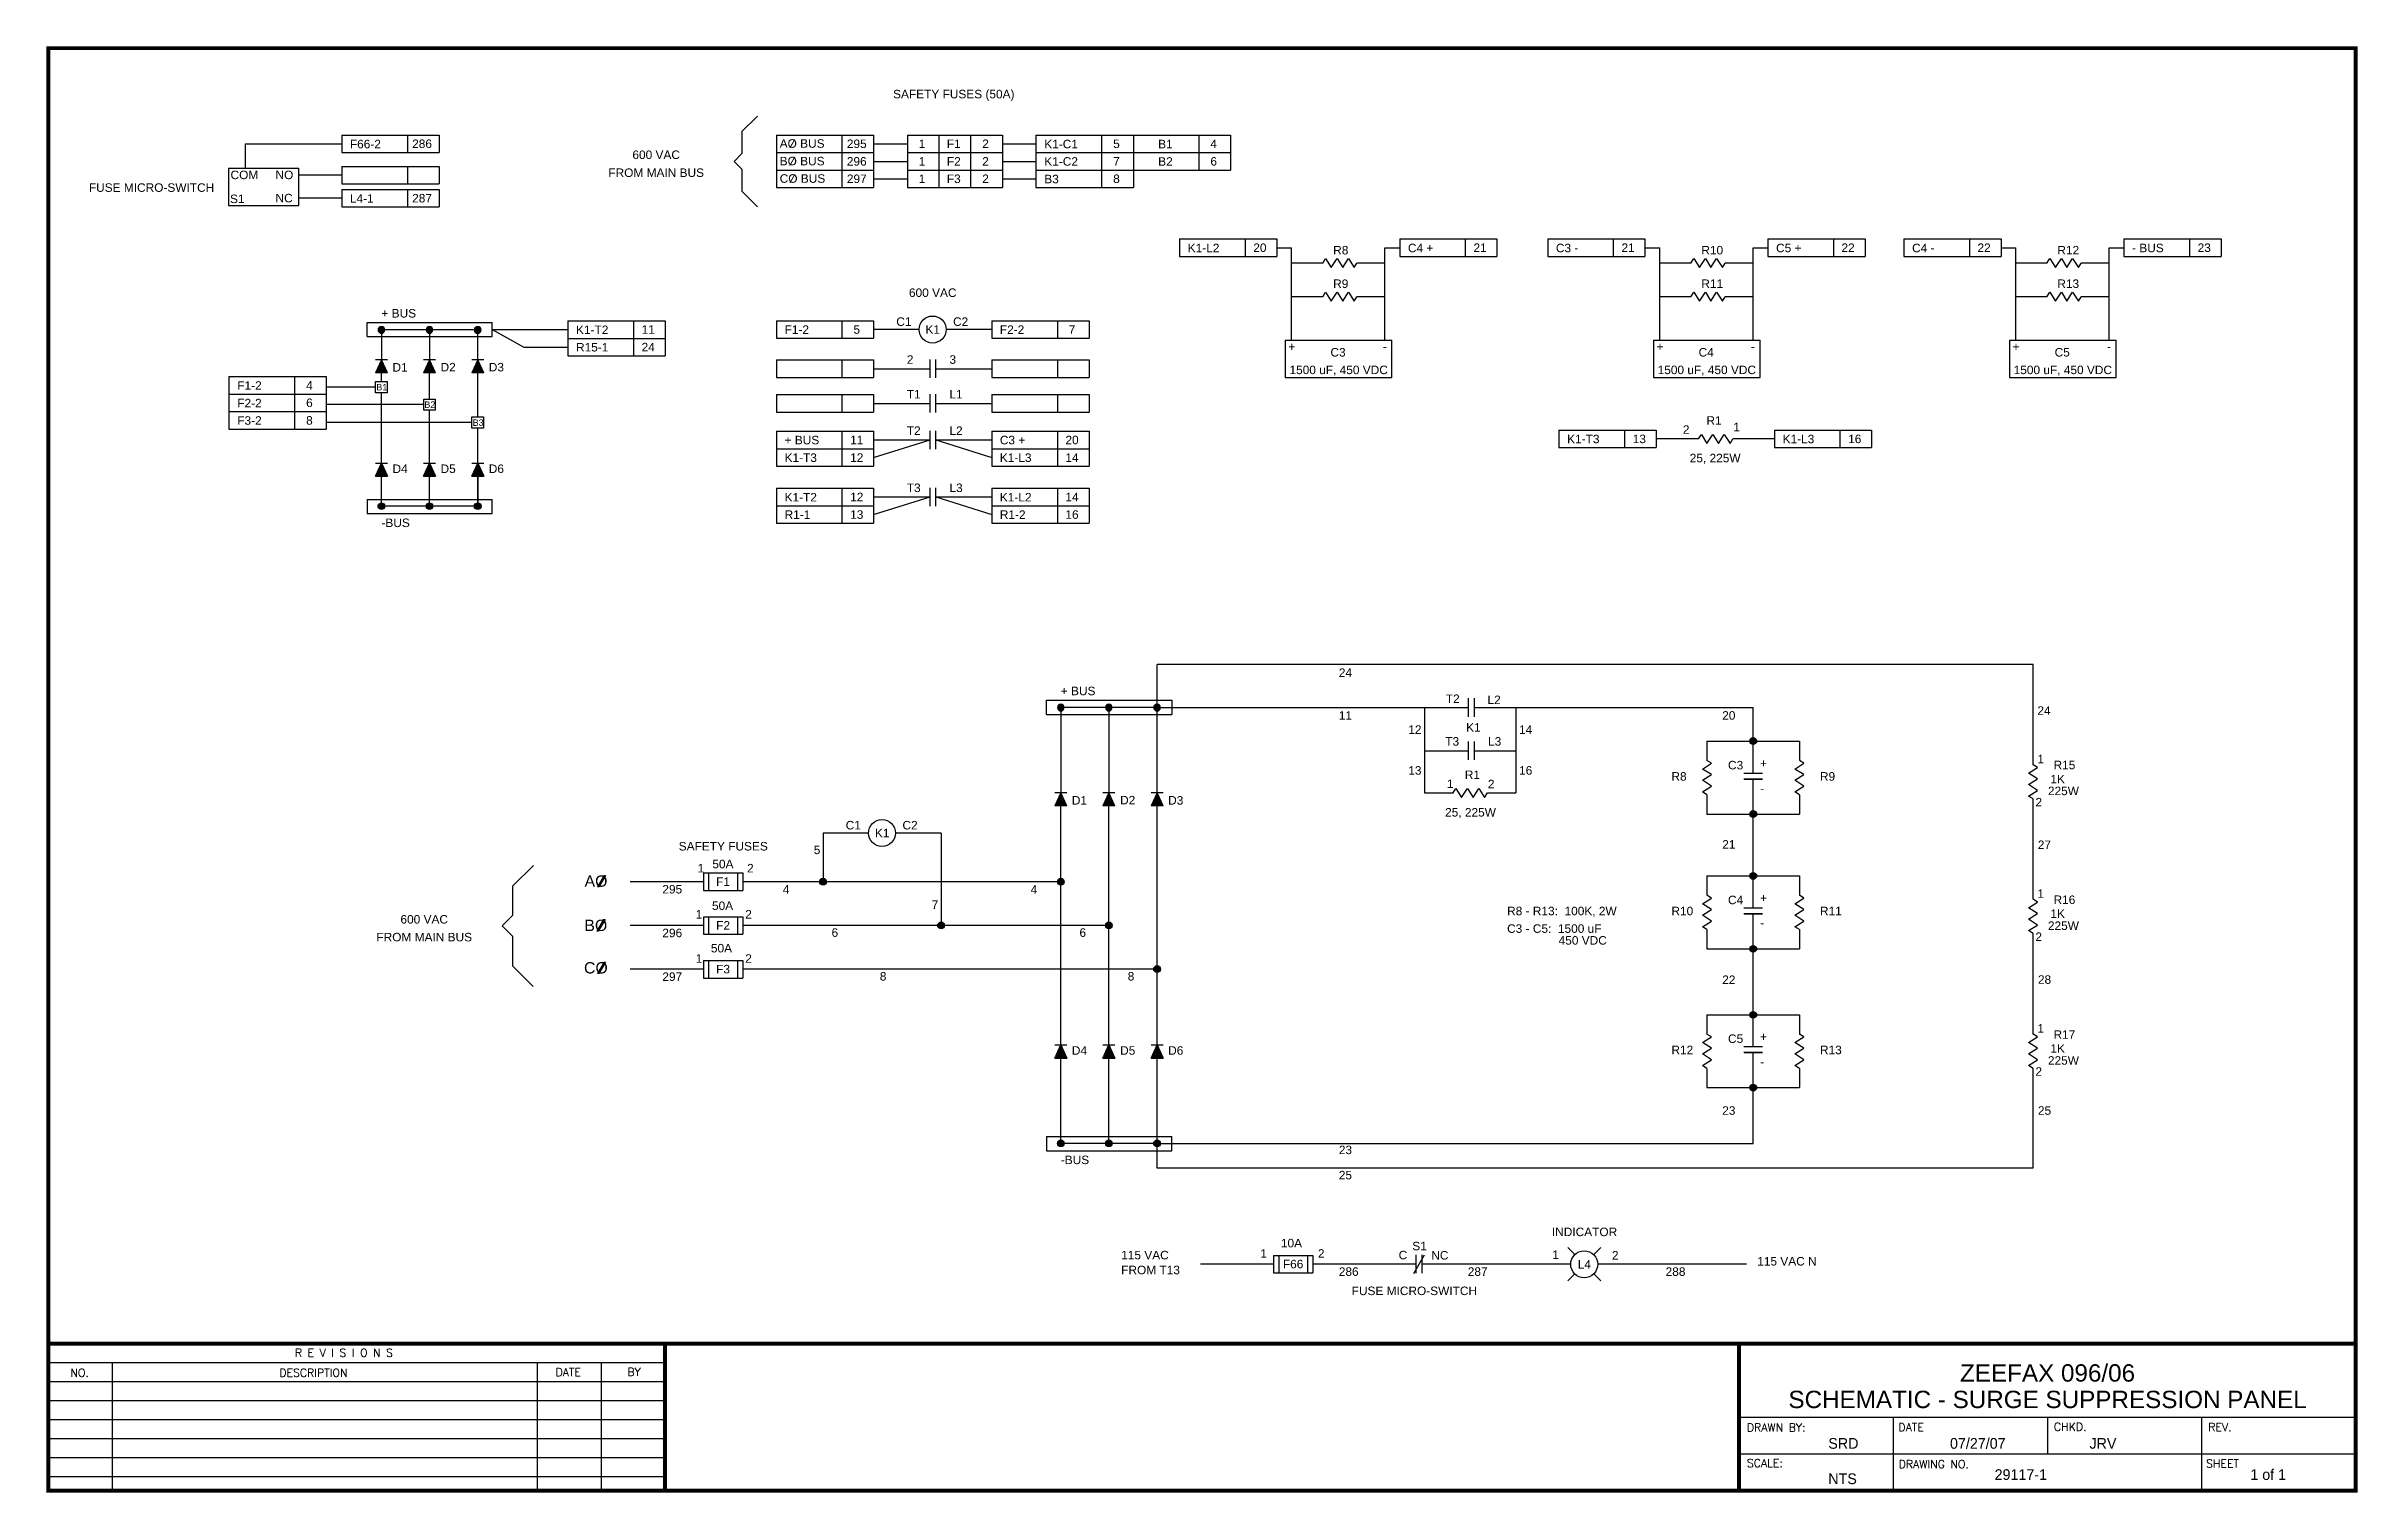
# Model space of a CAD drawing. Extents: x 1.1 to 13.8, y -1.3 to 6.7.
import ezdxf
from ezdxf.enums import TextEntityAlignment as Align

# ---------------------------------------------------------------- set-up
doc = ezdxf.new("R2010")
doc.units = 0
doc.header["$MEASUREMENT"] = 0
doc.linetypes.add('DASHED2', pattern=[0.375, 0.25, -0.125])
doc.layers.get('0').update_dxf_attribs({"linetype": 'CONTINUOUS'})
doc.layers.add('DRAWING', color=7, linetype='CONTINUOUS')
doc.styles.add('A1', font='A1.shx')
doc.styles.add('ROMAND', font='ROMAND.shx')
doc.styles.get("Standard").update_dxf_attribs({"font": 'ARIAL.TTF'})

# ---------------------------------------------------------------- blocks, each defined once
blk = doc.blocks.new('resistor')
for p, q in [((0, 0), (0.016, 0.025)), ((0.016, 0.025), (0.047, -0.025)), ((0.047, -0.025), (0.08, 0.025)), ((0.08, 0.025), (0.111, -0.025)), ((0.111, -0.025), (0.142, 0.025)), ((0.142, 0.025), (0.174, -0.025)), ((0.174, -0.025), (0.189, 0))]:
    blk.add_line(p, q)
blk = doc.blocks.new('dot')
h = blk.add_hatch(color=256)
edge = h.paths.add_edge_path()
edge.add_arc((0, 0), 0.0249, 0, 360)
blk.add_circle((0, 0), 0.0249)
blk = doc.blocks.new('diode')
blk.add_hatch(color=256).paths.add_polyline_path([(0.072, 0), (0, 0.033), (0, -0.033)])
for p, q in [((0, 0.033), (0.072, 0)), ((0, 0.033), (0, -0.033)), ((0.072, 0), (0, -0.033)), ((0.072, 0.033), (0.072, -0.033))]:
    blk.add_line(p, q)
blk = doc.blocks.new('npcap')
for p, q in [((0, 0.051), (0, -0.051)), ((0.031, 0.051), (0.031, -0.051))]:
    blk.add_line(p, q)
blk = doc.blocks.new('connection')
blk.add_circle((0.074, 0), 0.0744)
blk = doc.blocks.new('B_phase')
h = blk.add_hatch(color=256)
h.paths.add_polyline_path([(0.094, -0.031), (0.101, -0.031), (0.139, 0.033), (0.131, 0.033)], flags=16)
h.paths.add_polyline_path([(0.01, -0.048), (0.158, -0.048), (0.158, 0.049), (0.01, 0.049)], flags=9)
for p, q in [((0.131, 0.033), (0.094, -0.031)), ((0.139, 0.033), (0.101, -0.031)), ((0.131, 0.033), (0.139, 0.033)), ((0.101, -0.031), (0.094, -0.031))]:
    blk.add_line(p, q)
blk.add_text('BO', height=0.0625).set_placement((0.025, -0.03))
blk = doc.blocks.new('A_phase')
h = blk.add_hatch(color=256)
h.paths.add_polyline_path([(0.1, -0.033), (0.108, -0.033), (0.145, 0.031), (0.137, 0.031)], flags=16)
h.paths.add_polyline_path([(0.01, -0.05), (0.165, -0.05), (0.165, 0.047), (0.01, 0.047)], flags=9)
for p, q in [((0.137, 0.031), (0.1, -0.033)), ((0.145, 0.031), (0.108, -0.033)), ((0.137, 0.031), (0.145, 0.031)), ((0.108, -0.033), (0.1, -0.033))]:
    blk.add_line(p, q)
blk.add_text('AO', height=0.0625).set_placement((0.029, -0.032))
blk = doc.blocks.new('C_phase')
h = blk.add_hatch(color=256)
h.paths.add_polyline_path([(0.099, -0.026), (0.107, -0.026), (0.144, 0.038), (0.136, 0.038)], flags=16)
h.paths.add_polyline_path([(0.013, -0.043), (0.168, -0.043), (0.168, 0.054), (0.013, 0.054)], flags=9)
for p, q in [((0.136, 0.038), (0.099, -0.026)), ((0.144, 0.038), (0.107, -0.026)), ((0.136, 0.038), (0.144, 0.038)), ((0.107, -0.026), (0.099, -0.026))]:
    blk.add_line(p, q)
blk.add_text('CO', height=0.0625).set_placement((0.025, -0.025))

msp = doc.modelspace()

# ---------------------------------------------------------------- hatches: boundary and pattern name
at = {"layer": 'DRAWING'}
h = msp.add_hatch(color=7, dxfattribs=at)
h.paths.add_polyline_path([(5.185, 6.09), (5.191, 6.09), (5.219, 6.138), (5.213, 6.138)], flags=16)
h.paths.add_polyline_path([(5.118, 6.078), (5.234, 6.078), (5.234, 6.151), (5.118, 6.151)], flags=9)
h = msp.add_hatch(color=7, dxfattribs=at)
h.paths.add_polyline_path([(5.185, 5.993), (5.191, 5.993), (5.219, 6.042), (5.213, 6.042)], flags=16)
h.paths.add_polyline_path([(5.118, 5.981), (5.234, 5.981), (5.234, 6.054), (5.118, 6.054)], flags=9)
h = msp.add_hatch(color=7, dxfattribs=at)
h.paths.add_polyline_path([(5.185, 5.897), (5.191, 5.897), (5.219, 5.945), (5.213, 5.945)], flags=16)
h.paths.add_polyline_path([(5.118, 5.885), (5.234, 5.885), (5.234, 5.957), (5.118, 5.957)], flags=9)

# ---------------------------------------------------------------- linework, layer by layer
for p, q in [((4.924, 6.18), (5.01, 6.266)), ((4.924, 6.18), (4.924, 6.059)), ((4.881, 6.016), (4.924, 6.059)), ((4.881, 6.016), (4.924, 5.973)), ((4.924, 5.973), (4.923, 5.851)), ((4.923, 5.851), (5.009, 5.765)), ((5.962, 4.822), (5.962, 4.923)), ((5.993, 4.822), (5.993, 4.923)), ((5.962, 4.631), (5.962, 4.733)), ((5.993, 4.631), (5.993, 4.733)), ((5.962, 4.429), (5.962, 4.531)), ((5.993, 4.429), (5.993, 4.531)), ((5.962, 4.115), (5.962, 4.217)), ((5.993, 4.115), (5.993, 4.217)), ((8.931, 2.954), (8.931, 3.056)), ((8.963, 2.954), (8.963, 3.056)), ((8.931, 2.716), (8.931, 2.818)), ((8.963, 2.716), (8.963, 2.818)), ((3.659, 2.021), (3.774, 2.135)), ((3.659, 2.021), (3.659, 1.859)), ((3.601, 1.802), (3.659, 1.859)), ((3.601, 1.802), (3.659, 1.744)), ((3.659, 1.744), (3.658, 1.582)), ((3.658, 1.582), (3.772, 1.467)), ((8.628, -0.115), (8.688, -0.012)), ((8.642, -0.114), (8.642, -0.013)), ((8.674, -0.114), (8.674, -0.013))]:
    msp.add_line(p, q)
at = {"color": 7}
for p, q in [((1.099, -0.501), (1.099, -1.313)), ((1.099, -0.606), (4.499, -0.606)), ((1.451, -0.606), (1.451, -1.313)), ((3.794, -0.606), (3.794, -1.313)), ((4.147, -0.606), (4.147, -1.313)), ((1.099, -0.711), (4.499, -0.711)), ((1.099, -0.711), (4.499, -0.711)), ((1.099, -0.816), (4.499, -0.816)), ((1.099, -0.816), (4.499, -0.816)), ((1.099, -0.92), (4.499, -0.92)), ((10.422, -0.907), (13.822, -0.907)), ((11.272, -0.907), (11.272, -1.313)), ((12.122, -0.907), (12.122, -1.11)), ((12.972, -0.907), (12.972, -1.313)), ((1.099, -1.025), (4.499, -1.025)), ((1.099, -1.13), (4.499, -1.13)), ((10.422, -1.11), (13.822, -1.11)), ((1.099, -1.235), (4.499, -1.235))]:
    msp.add_line(p, q, dxfattribs=at)
at = {"color": 7, "const_width": 0.022}
msp.add_lwpolyline([(13.822, -1.313), (13.822, 6.64), (1.099, 6.64), (1.099, -1.313)], close=True, dxfattribs=at)
for points in [[(1.099, -0.501), (13.822, -0.501)], [(4.499, -0.501), (4.499, -1.313)], [(10.422, -1.313), (10.422, -0.501)]]:
    msp.add_lwpolyline(points, dxfattribs=at)
at = {"layer": 'DRAWING', "color": 7}
for p, q in [((2.717, 6.161), (3.254, 6.161)), ((2.717, 6.161), (2.717, 6.064)), ((3.079, 6.161), (3.079, 6.064)), ((3.254, 6.161), (3.254, 6.064)), ((5.114, 6.161), (5.65, 6.161)), ((5.114, 6.161), (5.114, 6.065)), ((5.475, 6.161), (5.475, 6.065)), ((5.65, 6.161), (5.65, 6.065)), ((5.836, 6.161), (5.836, 6.065)), ((6.01, 6.161), (6.01, 6.065)), ((6.01, 6.161), (6.01, 6.065)), ((6.185, 6.161), (6.185, 6.065)), ((6.185, 6.161), (6.185, 6.065)), ((6.36, 6.161), (6.36, 6.065)), ((6.545, 6.161), (7.082, 6.161)), ((6.545, 6.161), (6.545, 6.065)), ((6.907, 6.161), (6.907, 6.065)), ((7.082, 6.161), (7.082, 6.065)), ((7.082, 6.161), (7.618, 6.161)), ((7.082, 6.161), (7.082, 6.065)), ((7.443, 6.161), (7.443, 6.065)), ((7.618, 6.161), (7.618, 6.065)), ((2.717, 6.064), (3.254, 6.064)), ((2.717, 6.064), (3.254, 6.064)), ((5.114, 6.065), (5.65, 6.065)), ((5.114, 6.065), (5.65, 6.065)), ((5.114, 6.065), (5.65, 6.065)), ((5.114, 6.065), (5.114, 5.968)), ((5.475, 6.065), (5.475, 5.968)), ((5.65, 6.065), (5.65, 5.968)), ((5.836, 6.065), (5.836, 5.968)), ((6.01, 6.065), (6.01, 5.968)), ((6.01, 6.065), (6.01, 5.968)), ((6.185, 6.065), (6.185, 5.968)), ((6.185, 6.065), (6.185, 5.968)), ((6.36, 6.065), (6.36, 5.968)), ((6.545, 6.065), (7.082, 6.065)), ((6.545, 6.065), (7.082, 6.065)), ((6.545, 6.065), (7.082, 6.065)), ((6.545, 6.065), (6.545, 5.968)), ((6.907, 6.065), (6.907, 5.968)), ((7.082, 6.065), (7.618, 6.065)), ((7.082, 6.065), (7.618, 6.065)), ((7.082, 6.065), (7.618, 6.065)), ((7.082, 6.065), (7.082, 5.968)), ((7.082, 6.065), (7.082, 5.968)), ((7.443, 6.065), (7.443, 5.968)), ((7.618, 6.065), (7.618, 5.968)), ((2.717, 5.988), (3.254, 5.988)), ((2.717, 5.988), (2.717, 5.892)), ((2.717, 5.892), (3.254, 5.892)), ((2.717, 5.892), (3.254, 5.892)), ((3.079, 5.988), (3.079, 5.892)), ((3.254, 5.988), (3.254, 5.892)), ((5.114, 5.968), (5.65, 5.968)), ((5.114, 5.968), (5.65, 5.968)), ((5.114, 5.968), (5.65, 5.968)), ((5.114, 5.968), (5.114, 5.871)), ((5.114, 5.871), (5.65, 5.871)), ((5.114, 5.871), (5.65, 5.871)), ((5.475, 5.968), (5.475, 5.871)), ((5.65, 5.968), (5.65, 5.871)), ((5.836, 5.968), (5.836, 5.871)), ((6.01, 5.968), (6.01, 5.871)), ((6.01, 5.968), (6.01, 5.871)), ((6.185, 5.968), (6.185, 5.871)), ((6.185, 5.968), (6.185, 5.871)), ((6.36, 5.968), (6.36, 5.871)), ((6.545, 5.968), (7.082, 5.968)), ((6.545, 5.968), (7.082, 5.968)), ((6.545, 5.968), (7.082, 5.968)), ((6.545, 5.968), (6.545, 5.871)), ((6.545, 5.871), (7.082, 5.871)), ((6.545, 5.871), (7.082, 5.871)), ((6.907, 5.968), (6.907, 5.871)), ((7.082, 5.968), (7.618, 5.968)), ((7.082, 5.968), (7.618, 5.968)), ((7.082, 5.968), (7.618, 5.968)), ((7.082, 5.968), (7.082, 5.871)), ((7.082, 5.968), (7.082, 5.871)), ((2.717, 5.861), (3.254, 5.861)), ((2.717, 5.861), (2.717, 5.765)), ((2.717, 5.765), (3.254, 5.765)), ((2.717, 5.765), (3.254, 5.765)), ((3.079, 5.861), (3.079, 5.765)), ((3.254, 5.861), (3.254, 5.765)), ((7.337, 5.588), (7.873, 5.588)), ((7.337, 5.588), (7.337, 5.491)), ((7.337, 5.491), (7.873, 5.491)), ((7.337, 5.491), (7.873, 5.491)), ((7.699, 5.588), (7.699, 5.491)), ((7.873, 5.588), (7.873, 5.491)), ((8.551, 5.588), (9.087, 5.588)), ((8.551, 5.588), (8.551, 5.491)), ((8.551, 5.491), (9.087, 5.491)), ((8.551, 5.491), (9.087, 5.491)), ((8.912, 5.588), (8.912, 5.491)), ((9.087, 5.588), (9.087, 5.491)), ((9.367, 5.588), (9.367, 5.491)), ((9.367, 5.588), (9.903, 5.588)), ((9.367, 5.491), (9.903, 5.491)), ((9.367, 5.491), (9.903, 5.491)), ((9.728, 5.588), (9.728, 5.491)), ((9.903, 5.588), (9.903, 5.491)), ((10.58, 5.588), (10.58, 5.491)), ((10.58, 5.588), (11.117, 5.588)), ((10.58, 5.491), (11.117, 5.491)), ((10.58, 5.491), (11.117, 5.491)), ((10.942, 5.588), (10.942, 5.491)), ((11.117, 5.588), (11.117, 5.491)), ((11.33, 5.588), (11.33, 5.491)), ((11.33, 5.588), (11.867, 5.588)), ((11.33, 5.491), (11.867, 5.491)), ((11.33, 5.491), (11.867, 5.491)), ((11.692, 5.588), (11.692, 5.491)), ((11.867, 5.588), (11.867, 5.491)), ((12.544, 5.588), (12.544, 5.491)), ((12.544, 5.588), (13.08, 5.588)), ((12.544, 5.491), (13.08, 5.491)), ((12.544, 5.491), (13.08, 5.491)), ((12.905, 5.588), (12.905, 5.491)), ((13.08, 5.588), (13.08, 5.491)), ((3.964, 5.137), (4.501, 5.137)), ((3.964, 5.137), (3.964, 5.04)), ((4.326, 5.137), (4.326, 5.04)), ((4.501, 5.137), (4.501, 5.04)), ((5.114, 5.137), (5.65, 5.137)), ((5.114, 5.137), (5.114, 5.041)), ((5.475, 5.137), (5.475, 5.041)), ((5.65, 5.137), (5.65, 5.041)), ((6.301, 5.137), (6.838, 5.137)), ((6.301, 5.137), (6.301, 5.041)), ((6.663, 5.137), (6.663, 5.041)), ((6.838, 5.137), (6.838, 5.041)), ((3.964, 5.04), (4.501, 5.04)), ((3.964, 5.04), (4.501, 5.04)), ((3.964, 5.04), (4.501, 5.04)), ((3.964, 5.04), (3.964, 4.944)), ((4.326, 5.04), (4.326, 4.944)), ((4.501, 5.04), (4.501, 4.944)), ((5.114, 5.041), (5.65, 5.041)), ((5.114, 5.041), (5.65, 5.041)), ((6.301, 5.041), (6.838, 5.041)), ((6.301, 5.041), (6.838, 5.041)), ((3.964, 4.944), (4.501, 4.944)), ((3.964, 4.944), (4.501, 4.944)), ((5.114, 4.921), (5.65, 4.921)), ((5.114, 4.921), (5.114, 4.824)), ((5.475, 4.921), (5.475, 4.824)), ((5.65, 4.921), (5.65, 4.824)), ((6.301, 4.921), (6.838, 4.921)), ((6.301, 4.921), (6.301, 4.824)), ((6.663, 4.921), (6.663, 4.824)), ((6.838, 4.921), (6.838, 4.824)), ((2.095, 4.83), (2.632, 4.83)), ((2.095, 4.83), (2.095, 4.733)), ((2.095, 4.733), (2.632, 4.733)), ((2.095, 4.733), (2.632, 4.733)), ((2.095, 4.733), (2.095, 4.637)), ((2.457, 4.83), (2.457, 4.733)), ((2.457, 4.733), (2.457, 4.637)), ((2.632, 4.83), (2.632, 4.733)), ((2.632, 4.733), (2.632, 4.637)), ((5.114, 4.824), (5.65, 4.824)), ((5.114, 4.824), (5.65, 4.824)), ((5.114, 4.73), (5.65, 4.73)), ((5.114, 4.73), (5.114, 4.634)), ((5.475, 4.73), (5.475, 4.634)), ((5.65, 4.73), (5.65, 4.634)), ((6.301, 4.824), (6.838, 4.824)), ((6.301, 4.824), (6.838, 4.824)), ((6.301, 4.73), (6.838, 4.73)), ((6.301, 4.73), (6.301, 4.634)), ((6.663, 4.73), (6.663, 4.634)), ((6.838, 4.73), (6.838, 4.634)), ((2.095, 4.637), (2.632, 4.637)), ((2.095, 4.637), (2.632, 4.637)), ((2.095, 4.637), (2.095, 4.54)), ((2.457, 4.637), (2.457, 4.54)), ((2.632, 4.637), (2.632, 4.54)), ((5.114, 4.634), (5.65, 4.634)), ((5.114, 4.634), (5.65, 4.634)), ((6.301, 4.634), (6.838, 4.634)), ((6.301, 4.634), (6.838, 4.634)), ((2.095, 4.54), (2.632, 4.54)), ((5.114, 4.528), (5.65, 4.528)), ((5.114, 4.528), (5.114, 4.432)), ((5.475, 4.528), (5.475, 4.432)), ((5.65, 4.528), (5.65, 4.432)), ((6.301, 4.528), (6.838, 4.528)), ((6.301, 4.528), (6.301, 4.432)), ((6.663, 4.528), (6.663, 4.432)), ((6.838, 4.528), (6.838, 4.432)), ((9.429, 4.534), (9.965, 4.534)), ((9.429, 4.534), (9.429, 4.438)), ((9.79, 4.534), (9.79, 4.438)), ((9.965, 4.534), (9.965, 4.438)), ((10.617, 4.534), (11.153, 4.534)), ((10.617, 4.534), (10.617, 4.438)), ((10.978, 4.534), (10.978, 4.438)), ((11.153, 4.534), (11.153, 4.438)), ((5.114, 4.432), (5.65, 4.432)), ((5.114, 4.432), (5.65, 4.432)), ((5.114, 4.432), (5.65, 4.432)), ((5.114, 4.432), (5.114, 4.335)), ((5.114, 4.335), (5.65, 4.335)), ((5.114, 4.335), (5.65, 4.335)), ((5.475, 4.432), (5.475, 4.335)), ((5.65, 4.432), (5.65, 4.335)), ((6.301, 4.432), (6.838, 4.432)), ((6.301, 4.432), (6.838, 4.432)), ((6.301, 4.432), (6.838, 4.432)), ((6.301, 4.432), (6.301, 4.335)), ((6.301, 4.335), (6.838, 4.335)), ((6.301, 4.335), (6.838, 4.335)), ((6.663, 4.432), (6.663, 4.335)), ((6.838, 4.432), (6.838, 4.335)), ((9.429, 4.438), (9.965, 4.438)), ((9.429, 4.438), (9.965, 4.438)), ((10.617, 4.438), (11.153, 4.438)), ((10.617, 4.438), (11.153, 4.438)), ((5.114, 4.214), (5.65, 4.214)), ((5.114, 4.214), (5.114, 4.117)), ((5.475, 4.214), (5.475, 4.117)), ((5.65, 4.214), (5.65, 4.117)), ((6.301, 4.214), (6.838, 4.214)), ((6.301, 4.214), (6.301, 4.117)), ((6.663, 4.214), (6.663, 4.117)), ((6.838, 4.214), (6.838, 4.117)), ((5.114, 4.117), (5.65, 4.117)), ((5.114, 4.117), (5.65, 4.117)), ((5.114, 4.117), (5.65, 4.117)), ((5.114, 4.117), (5.65, 4.117)), ((5.114, 4.117), (5.65, 4.117)), ((5.114, 4.117), (5.114, 4.021)), ((5.475, 4.117), (5.475, 4.021)), ((5.65, 4.117), (5.65, 4.021)), ((6.301, 4.117), (6.838, 4.117)), ((6.301, 4.117), (6.838, 4.117)), ((6.301, 4.117), (6.838, 4.117)), ((6.301, 4.117), (6.838, 4.117)), ((6.301, 4.117), (6.838, 4.117)), ((6.301, 4.117), (6.301, 4.021)), ((6.663, 4.117), (6.663, 4.021)), ((6.838, 4.117), (6.838, 4.021)), ((5.114, 4.021), (5.65, 4.021)), ((5.114, 4.021), (5.65, 4.021)), ((6.301, 4.021), (6.838, 4.021)), ((6.301, 4.021), (6.838, 4.021)), ((4.712, 2.045), (4.308, 2.045)), ((4.712, 2.093), (4.712, 1.996)), ((4.712, 2.093), (4.928, 2.093)), ((4.74, 2.093), (4.74, 1.996)), ((4.899, 2.093), (4.899, 1.996)), ((4.928, 2.093), (4.928, 1.996)), ((6.682, 2.045), (4.928, 2.045)), ((4.712, 1.996), (4.928, 1.996)), ((4.712, 1.804), (4.308, 1.804)), ((4.712, 1.852), (4.928, 1.852)), ((4.712, 1.852), (4.712, 1.755)), ((4.74, 1.852), (4.74, 1.755)), ((4.899, 1.852), (4.899, 1.755)), ((4.928, 1.852), (4.928, 1.755)), ((6.947, 1.804), (4.928, 1.804)), ((4.712, 1.755), (4.928, 1.755)), ((4.712, 1.563), (4.308, 1.563)), ((4.712, 1.611), (4.928, 1.611)), ((4.712, 1.611), (4.712, 1.514)), ((4.74, 1.611), (4.74, 1.514)), ((4.899, 1.611), (4.899, 1.514)), ((4.928, 1.611), (4.928, 1.514)), ((7.213, 1.563), (4.928, 1.563)), ((4.712, 1.514), (4.928, 1.514)), ((9.516, -0.011), (9.477, 0.028)), ((9.621, -0.011), (9.66, 0.028)), ((7.855, -0.063), (7.452, -0.063)), ((7.855, -0.015), (8.071, -0.015)), ((7.855, -0.015), (7.855, -0.112)), ((7.855, -0.112), (8.071, -0.112)), ((7.884, -0.015), (7.884, -0.112)), ((8.043, -0.015), (8.043, -0.112)), ((8.071, -0.015), (8.071, -0.112)), ((8.642, -0.063), (8.071, -0.063)), ((9.494, -0.063), (8.674, -0.063)), ((9.516, -0.116), (9.477, -0.155)), ((9.621, -0.116), (9.66, -0.155)), ((10.463, -0.064), (9.643, -0.064))]:
    msp.add_line(p, q, dxfattribs=at)
at = {"layer": 'DRAWING'}
for p, q in [((5.836, 6.161), (6.36, 6.161)), ((2.186, 5.978), (2.186, 6.113)), ((2.186, 6.113), (2.717, 6.113)), ((5.65, 6.113), (5.836, 6.113)), ((5.65, 6.016), (5.836, 6.016)), ((5.836, 6.065), (6.36, 6.065)), ((5.836, 6.065), (6.36, 6.065)), ((6.36, 6.113), (6.545, 6.113)), ((6.36, 6.016), (6.545, 6.016)), ((2.092, 5.978), (2.092, 5.772)), ((2.092, 5.978), (2.48, 5.978)), ((2.48, 5.772), (2.48, 5.978)), ((2.717, 5.94), (2.48, 5.94)), ((5.65, 5.92), (5.836, 5.92)), ((5.836, 5.968), (6.36, 5.968)), ((5.836, 5.968), (6.36, 5.968)), ((5.836, 5.871), (6.36, 5.871)), ((6.36, 5.92), (6.545, 5.92)), ((2.092, 5.772), (2.48, 5.772)), ((2.717, 5.813), (2.48, 5.813)), ((7.873, 5.54), (7.955, 5.54)), ((7.955, 5.031), (7.955, 5.54)), ((8.469, 5.031), (8.469, 5.54)), ((8.469, 5.54), (8.551, 5.54)), ((9.903, 5.54), (9.985, 5.54)), ((9.985, 5.031), (9.985, 5.54)), ((10.499, 5.031), (10.499, 5.54)), ((10.499, 5.54), (10.58, 5.54)), ((11.867, 5.54), (11.948, 5.54)), ((11.948, 5.031), (11.948, 5.54)), ((12.462, 5.031), (12.462, 5.54)), ((12.462, 5.54), (12.544, 5.54)), ((8.126, 5.455), (7.955, 5.455)), ((8.469, 5.455), (8.315, 5.455)), ((10.156, 5.455), (9.985, 5.455)), ((10.499, 5.455), (10.345, 5.455)), ((12.119, 5.455), (11.948, 5.455)), ((12.462, 5.455), (12.309, 5.455)), ((8.126, 5.27), (7.955, 5.27)), ((8.469, 5.27), (8.315, 5.27)), ((10.156, 5.27), (9.985, 5.27)), ((10.499, 5.27), (10.345, 5.27)), ((12.119, 5.27), (11.948, 5.27)), ((12.462, 5.27), (12.309, 5.27)), ((2.857, 5.128), (3.547, 5.128)), ((2.857, 5.05), (2.857, 5.128)), ((3.547, 5.05), (3.547, 5.128)), ((3.964, 5.128), (3.964, 5.05)), ((2.857, 5.05), (3.547, 5.05)), ((3.467, 5.087), (2.936, 5.087)), ((2.936, 5.087), (2.936, 4.922)), ((3.201, 5.087), (3.201, 4.922)), ((3.467, 4.922), (3.467, 5.087)), ((3.547, 5.089), (3.964, 5.089)), ((3.547, 5.089), (3.722, 4.992)), ((3.722, 4.992), (3.964, 4.992)), ((3.964, 5.031), (3.964, 4.953)), ((5.901, 5.089), (5.65, 5.089)), ((6.301, 5.089), (6.05, 5.089)), ((7.92, 5.031), (8.508, 5.031)), ((7.92, 5.031), (7.92, 4.825)), ((8.508, 4.825), (8.508, 5.031)), ((9.95, 5.031), (10.538, 5.031)), ((9.95, 5.031), (9.95, 4.825)), ((10.538, 4.825), (10.538, 5.031)), ((11.913, 5.031), (12.501, 5.031)), ((11.913, 5.031), (11.913, 4.825)), ((12.501, 4.825), (12.501, 5.031)), ((2.936, 4.802), (2.936, 4.854)), ((3.201, 4.705), (3.201, 4.85)), ((3.467, 4.607), (3.467, 4.865)), ((5.65, 4.873), (5.962, 4.873)), ((5.993, 4.873), (6.301, 4.873)), ((2.903, 4.771), (2.632, 4.771)), ((2.903, 4.802), (2.968, 4.802)), ((2.903, 4.74), (2.903, 4.802)), ((2.968, 4.74), (2.903, 4.74)), ((2.936, 4.115), (2.936, 4.74)), ((2.968, 4.802), (2.968, 4.74)), ((7.92, 4.825), (8.508, 4.825)), ((9.95, 4.825), (10.538, 4.825)), ((11.913, 4.825), (12.501, 4.825)), ((3.169, 4.675), (2.632, 4.675)), ((3.169, 4.705), (3.233, 4.705)), ((3.169, 4.644), (3.169, 4.705)), ((3.233, 4.644), (3.169, 4.644)), ((3.201, 4.115), (3.201, 4.644)), ((3.233, 4.705), (3.233, 4.644)), ((3.434, 4.607), (3.499, 4.607)), ((3.434, 4.545), (3.434, 4.607)), ((3.499, 4.607), (3.499, 4.545)), ((5.65, 4.682), (5.962, 4.682)), ((5.993, 4.682), (6.301, 4.682)), ((3.434, 4.576), (2.632, 4.576)), ((3.499, 4.545), (3.434, 4.545)), ((3.467, 4.115), (3.467, 4.545)), ((5.65, 4.48), (5.962, 4.48)), ((5.65, 4.383), (5.962, 4.48)), ((5.993, 4.48), (6.301, 4.48)), ((5.993, 4.48), (6.301, 4.383)), ((10.198, 4.486), (9.965, 4.486)), ((10.617, 4.486), (10.387, 4.486)), ((3.201, 4.352), (3.201, 4.429)), ((3.467, 4.352), (3.467, 4.429)), ((2.936, 4.115), (2.936, 4.28)), ((3.201, 4.115), (3.201, 4.28)), ((3.467, 4.28), (3.467, 4.115)), ((2.857, 4.152), (3.547, 4.152)), ((2.857, 4.152), (2.857, 4.074)), ((3.467, 4.115), (2.936, 4.115)), ((3.547, 4.074), (3.547, 4.152)), ((5.65, 4.166), (5.962, 4.166)), ((5.65, 4.069), (5.962, 4.166)), ((5.993, 4.166), (6.301, 4.166)), ((5.993, 4.166), (6.301, 4.069)), ((2.857, 4.074), (3.547, 4.074)), ((12.043, 3.242), (7.213, 3.242)), ((7.213, 3.005), (7.213, 3.242)), ((12.043, 2.69), (12.043, 3.242)), ((7.213, 2.535), (7.213, 3.143)), ((6.604, 3.046), (7.294, 3.046)), ((6.604, 2.967), (6.604, 3.046)), ((6.604, 2.967), (7.294, 2.967)), ((6.682, 3.005), (6.682, 2.535)), ((7.213, 3.005), (6.682, 3.005)), ((6.947, 3.005), (6.947, 2.535)), ((7.213, 3.005), (8.931, 3.005)), ((7.294, 3.046), (7.294, 2.967)), ((8.687, 3.005), (8.687, 2.534)), ((8.963, 3.005), (10.5, 3.005)), ((9.192, 3.005), (9.192, 2.534)), ((10.5, 2.642), (10.5, 3.005)), ((10.245, 2.82), (10.755, 2.82)), ((10.245, 2.82), (10.245, 2.714)), ((10.755, 2.82), (10.755, 2.714)), ((8.687, 2.767), (8.931, 2.767)), ((8.963, 2.767), (9.192, 2.767)), ((10.45, 2.611), (10.551, 2.611)), ((10.5, 1.899), (10.5, 2.611)), ((6.682, 1.145), (6.682, 2.463)), ((6.947, 1.145), (6.947, 2.463)), ((7.213, 1.145), (7.213, 2.463)), ((8.687, 2.534), (8.845, 2.534)), ((9.034, 2.534), (9.192, 2.534)), ((10.245, 2.524), (10.245, 2.418)), ((10.755, 2.524), (10.755, 2.418)), ((12.043, 2.225), (12.043, 2.501)), ((5.371, 2.313), (5.371, 2.045)), ((5.622, 2.313), (5.371, 2.313)), ((6.022, 2.313), (5.771, 2.313)), ((6.022, 2.313), (6.022, 1.804)), ((10.245, 2.418), (10.755, 2.418)), ((12.043, 1.948), (12.043, 2.225)), ((10.245, 2.077), (10.755, 2.077)), ((10.245, 2.077), (10.245, 1.971)), ((10.755, 2.077), (10.755, 1.971)), ((10.45, 1.868), (10.551, 1.868)), ((10.5, 1.134), (10.5, 1.868)), ((10.245, 1.781), (10.245, 1.675)), ((10.245, 1.675), (10.755, 1.675)), ((10.755, 1.781), (10.755, 1.675)), ((12.043, 1.482), (12.043, 1.759)), ((12.043, 1.205), (12.043, 1.482)), ((10.245, 1.311), (10.245, 1.205)), ((10.245, 1.311), (10.755, 1.311)), ((10.755, 1.311), (10.755, 1.205)), ((6.947, 1.145), (6.947, 1.221)), ((7.213, 1.145), (7.213, 1.221)), ((6.682, 0.602), (6.682, 1.073)), ((6.947, 0.602), (6.947, 1.073)), ((7.213, 0.465), (7.213, 1.073)), ((10.45, 1.103), (10.551, 1.103)), ((10.5, 0.602), (10.5, 1.103)), ((10.245, 1.016), (10.245, 0.91)), ((10.245, 0.91), (10.755, 0.91)), ((10.755, 1.016), (10.755, 0.91)), ((12.043, 0.465), (12.043, 1.016)), ((6.604, 0.64), (7.294, 0.64)), ((6.604, 0.64), (6.604, 0.562)), ((7.294, 0.562), (7.294, 0.64)), ((6.604, 0.562), (7.294, 0.562)), ((7.213, 0.602), (6.682, 0.602)), ((7.213, 0.602), (10.5, 0.602)), ((12.043, 0.465), (7.213, 0.465))]:
    msp.add_line(p, q, dxfattribs=at)

# ---------------------------------------------------------------- block references
at = {"layer": 'DRAWING', "color": 7}
for name, p in [('resistor', (8.126, 5.455)), ('resistor', (10.156, 5.455)), ('resistor', (12.119, 5.455)), ('resistor', (8.126, 5.27)), ('resistor', (10.156, 5.27)), ('resistor', (12.119, 5.27)), ('connection', (5.901, 5.089)), ('resistor', (10.198, 4.486)), ('resistor', (8.845, 2.534)), ('connection', (5.622, 2.313)), ('A_phase', (4.027, 2.049)), ('B_phase', (4.03, 1.803)), ('C_phase', (4.028, 1.564)), ('connection', (9.494, -0.064))]:
    msp.add_blockref(name, p, dxfattribs=at)
at = {"layer": 'DRAWING', "color": 7, "yscale": 0.75, "zscale": 0.75}
for p, xscale, rotation in [((2.936, 5.087), -0.75, 180), ((3.201, 5.087), -0.75, 180), ((3.467, 5.087), -0.75, 180), ((6.682, 3.005), -0.75, 180), ((6.947, 3.005), -0.75, 180), ((7.213, 3.005), -0.75, 180), ((5.371, 2.045), 0.75, 270), ((6.682, 2.045), 0.75, 270), ((6.022, 1.804), 0.75, 270), ((6.947, 1.804), 0.75, 270), ((7.213, 1.563), 0.75, 270)]:
    msp.add_blockref('dot', p, dxfattribs=dict(at, xscale=xscale, rotation=rotation))
at = {"layer": 'DRAWING', "color": 7, "xscale": -1, "rotation": 270}
for p in [(2.936, 4.85), (3.201, 4.85), (3.467, 4.85), (6.682, 2.463), (6.947, 2.463), (7.213, 2.463)]:
    msp.add_blockref('diode', p, dxfattribs=at)
at = {"layer": 'DRAWING', "color": 7}
for name, p, rotation in [('diode', (2.936, 4.28), 90), ('diode', (3.201, 4.28), 90), ('diode', (3.467, 4.28), 90), ('resistor', (10.245, 2.524), 90), ('resistor', (10.755, 2.524), 90), ('resistor', (12.043, 2.501), 90), ('npcap', (10.5, 2.642), 270), ('resistor', (10.245, 1.781), 90), ('resistor', (10.755, 1.781), 90), ('resistor', (12.043, 1.759), 90), ('npcap', (10.5, 1.899), 270), ('resistor', (10.245, 1.016), 90), ('resistor', (10.755, 1.016), 90), ('resistor', (12.043, 1.016), 90), ('diode', (6.682, 1.073), 90), ('diode', (6.947, 1.073), 90), ('diode', (7.213, 1.073), 90), ('npcap', (10.5, 1.134), 270)]:
    msp.add_blockref(name, p, dxfattribs=dict(at, rotation=rotation))
at = {"layer": 'DRAWING', "color": 7, "xscale": 0.75, "yscale": 0.75, "zscale": 0.75}
for p in [(2.936, 4.115), (3.201, 4.115), (3.467, 4.115), (10.5, 2.82), (10.5, 2.418), (10.5, 2.077), (10.5, 1.675), (10.5, 1.311), (10.5, 0.91), (6.682, 0.602), (6.947, 0.602), (7.213, 0.602)]:
    msp.add_blockref('dot', p, dxfattribs=at)

# ---------------------------------------------------------------- texts
at = {"color": 7}
for s, height, style, p in [('R E V I S I O N S', 0.04409, 'ROMAND', (2.459, -0.574)), ('DATE', 0.0441, 'ROMAND', (3.896, -0.681)), ('BY', 0.0441, 'ROMAND', (4.292, -0.68)), ('NO.', 0.0441, 'ROMAND', (1.221, -0.684)), ('DESCRIPTION', 0.04409, 'ROMAND', (2.373, -0.684)), ('DRAWN BY:', 0.0441, 'ROMAND', (10.465, -0.986)), ('DATE', 0.0441, 'ROMAND', (11.301, -0.985)), ('07/27/07', 0.0589, 'A1', (11.585, -1.081)), ('CHKD.', 0.0441, 'ROMAND', (12.158, -0.982)), ('REV.', 0.0441, 'ROMAND', (13.009, -0.984)), ('SCALE:', 0.0441, 'ROMAND', (10.465, -1.182)), ('SRD', 0.0589, 'A1', (10.914, -1.081)), ('DRAWING NO.', 0.04409, 'ROMAND', (11.302, -1.188)), ('JRV', 0.0589, 'A1', (12.354, -1.081)), ('SHEET', 0.0441, 'ROMAND', (12.997, -1.185)), ('NTS', 0.0589, 'A1', (10.914, -1.276)), ('29117-1', 0.0589, 'A1', (11.831, -1.253)), ('1 of 1', 0.0589, 'A1', (13.241, -1.253))]:
    msp.add_text(s, height=height, dxfattribs=dict(at, style=style)).set_placement(p)
at = {"layer": 'DRAWING', "color": 7}
for s, height, p in [('SAFETY FUSES (50A)', 0.04688, (6.092, 6.387)), ('286', 0.0469, (3.16, 6.113)), ('295', 0.0469, (5.557, 6.113)), ('1', 0.0469, (5.917, 6.113)), ('F1', 0.0469, (6.092, 6.113)), ('2', 0.0469, (6.267, 6.113)), ('5', 0.0469, (6.989, 6.113)), ('4', 0.0469, (7.525, 6.113)), ('296', 0.0469, (5.557, 6.016)), ('1', 0.0469, (5.917, 6.016)), ('F2', 0.0469, (6.092, 6.016)), ('2', 0.0469, (6.267, 6.016)), ('7', 0.0469, (6.989, 6.016)), ('6', 0.0469, (7.525, 6.016)), ('297', 0.0469, (5.557, 5.92)), ('1', 0.0469, (5.917, 5.92)), ('F3', 0.0469, (6.092, 5.92)), ('2', 0.0469, (6.267, 5.92)), ('8', 0.0469, (6.989, 5.92)), ('287', 0.0469, (3.16, 5.813)), ('20', 0.0469, (7.78, 5.54)), ('21', 0.0469, (8.994, 5.54)), ('21', 0.0469, (9.81, 5.54)), ('22', 0.0469, (11.023, 5.54)), ('22', 0.0469, (11.773, 5.54)), ('23', 0.0469, (12.987, 5.54)), ('11', 0.0469, (4.407, 5.089)), ('5', 0.0469, (5.557, 5.089)), ('7', 0.0469, (6.744, 5.089)), ('24', 0.0469, (4.407, 4.992)), ('4', 0.0469, (2.539, 4.781)), ('8', 0.0469, (2.539, 4.588)), ('6', 0.0469, (2.539, 4.685)), ('11', 0.0469, (5.557, 4.48)), ('20', 0.0469, (6.744, 4.48)), ('13', 0.0469, (9.872, 4.486)), ('16', 0.0469, (11.06, 4.486)), ('12', 0.0469, (5.557, 4.383)), ('14', 0.0469, (6.744, 4.383)), ('12', 0.0469, (5.557, 4.166)), ('13', 0.0469, (5.557, 4.069)), ('14', 0.0469, (6.744, 4.166)), ('16', 0.0469, (6.744, 4.069)), ('F1', 0.0469, (4.82, 2.045)), ('F2', 0.0469, (4.82, 1.804)), ('F3', 0.0469, (4.82, 1.563)), ('F66', 0.0469, (7.963, -0.063)), ('L4', 0.0469, (9.569, -0.064))]:
    msp.add_text(s, height=height, dxfattribs=at).set_placement(p, align=Align.MIDDLE_CENTER)
for s, height, p in [('F66-2', 0.0469, (2.762, 6.088)), ('AO BUS', 0.0469, (5.132, 6.091)), ('K1-C1', 0.0469, (6.591, 6.088)), ('B1', 0.0469, (7.219, 6.088)), ('BO BUS', 0.0469, (5.132, 5.994)), ('K1-C2', 0.0469, (6.591, 5.992)), ('B2', 0.0469, (7.219, 5.992)), ('FUSE MICRO-SWITCH', 0.04688, (1.323, 5.848)), ('COM', 0.0469, (2.104, 5.918)), ('NO', 0.0469, (2.352, 5.918)), ('CO BUS', 0.0469, (5.132, 5.898)), ('B3', 0.0469, (6.591, 5.895)), ('S1', 0.0469, (2.101, 5.786)), ('NC', 0.0469, (2.352, 5.79)), ('L4-1', 0.0469, (2.762, 5.788)), ('K1-L2', 0.0469, (7.382, 5.515)), ('R8', 0.0469, (8.184, 5.503)), ('C4 +', 0.0469, (8.596, 5.515)), ('C3 -', 0.0469, (9.412, 5.515)), ('R10', 0.0469, (10.214, 5.503)), ('C5 +', 0.0469, (10.626, 5.515)), ('C4 -', 0.0469, (11.376, 5.515)), ('R12', 0.0469, (12.177, 5.503)), ('- BUS', 0.0469, (12.589, 5.515)), ('R9', 0.0469, (8.184, 5.318)), ('R11', 0.0469, (10.214, 5.318)), ('R13', 0.0469, (12.177, 5.318)), ('+ BUS', 0.0469, (2.936, 5.155)), ('K1-T2', 0.0469, (4.009, 5.064)), ('F1-2', 0.0469, (5.159, 5.065)), ('C1', 0.0469, (5.775, 5.109)), ('C2', 0.0469, (6.088, 5.109)), ('F2-2', 0.0469, (6.346, 5.065)), ('R15-1', 0.0469, (4.009, 4.968)), ('+', 0.0469, (7.937, 4.971)), ('C3', 0.0469, (8.169, 4.94)), ('-', 0.0469, (8.458, 4.971)), ('+', 0.0469, (9.967, 4.971)), ('C4', 0.0469, (10.199, 4.94)), ('-', 0.0469, (10.487, 4.971)), ('+', 0.0469, (11.93, 4.971)), ('C5', 0.0469, (12.162, 4.94)), ('-', 0.0469, (12.451, 4.971)), ('D1', 0.0469, (2.997, 4.857)), ('D2', 0.0469, (3.262, 4.858)), ('D3', 0.0469, (3.528, 4.858)), ('2', 0.0469, (5.833, 4.9)), ('3', 0.0469, (6.068, 4.9)), ('1500 uF, 450 VDC', 0.04688, (7.943, 4.843)), ('1500 uF, 450 VDC', 0.04688, (9.973, 4.843)), ('1500 uF, 450 VDC', 0.04688, (11.936, 4.843)), ('F1-2', 0.0469, (2.141, 4.757)), ('B1', 0.0352, (2.908, 4.753)), ('T1', 0.0469, (5.833, 4.709)), ('L1', 0.0469, (6.068, 4.709)), ('F2-2', 0.0469, (2.141, 4.66)), ('F3-2', 0.0469, (2.141, 4.564)), ('B2', 0.0352, (3.173, 4.657)), ('B3', 0.0352, (3.439, 4.558)), ('R1', 0.0469, (10.242, 4.564)), ('+ BUS', 0.0469, (5.159, 4.456)), ('T2', 0.0469, (5.833, 4.508)), ('L2', 0.0469, (6.068, 4.508)), ('C3 +', 0.0469, (6.346, 4.456)), ('K1-T3', 0.0469, (9.474, 4.462)), ('2', 0.0469, (10.112, 4.514)), ('1', 0.0469, (10.39, 4.528)), ('K1-L3', 0.0469, (10.662, 4.462)), ('D4', 0.0469, (2.997, 4.298)), ('D5', 0.0469, (3.262, 4.298)), ('D6', 0.0469, (3.528, 4.298)), ('K1-T3', 0.0469, (5.159, 4.359)), ('K1-L3', 0.0469, (6.346, 4.359)), ('25, 225W', 0.0469, (10.15, 4.357)), ('T3', 0.0469, (5.833, 4.193)), ('L3', 0.0469, (6.068, 4.193)), ('K1-T2', 0.0469, (5.159, 4.141)), ('R1-1', 0.0469, (5.159, 4.045)), ('K1-L2', 0.0469, (6.346, 4.141)), ('R1-2', 0.0469, (6.346, 4.045)), ('-BUS', 0.0469, (2.936, 4)), ('24', 0.0469, (8.215, 3.174)), ('+ BUS', 0.0469, (6.682, 3.073)), ('T2', 0.0469, (8.805, 3.03)), ('L2', 0.0469, (9.035, 3.024)), ('11', 0.0469, (8.215, 2.938)), ('20', 0.0469, (10.329, 2.938)), ('24', 0.0469, (12.067, 2.965)), ('12', 0.0469, (8.598, 2.86)), ('T3', 0.0469, (8.802, 2.795)), ('K1', 0.0469, (8.917, 2.872)), ('L3', 0.0469, (9.038, 2.795)), ('14', 0.0469, (9.209, 2.86)), ('13', 0.0469, (8.598, 2.635)), ('16', 0.0469, (9.209, 2.635)), ('+', 0.0469, (10.538, 2.675)), ('1', 0.0469, (12.067, 2.698)), ('R15', 0.0469, (12.156, 2.665)), ('1', 0.0469, (8.811, 2.561)), ('R1', 0.0469, (8.91, 2.611)), ('2', 0.0469, (9.037, 2.56)), ('R8', 0.0469, (10.049, 2.602)), ('-', 0.0469, (10.538, 2.536)), ('R9', 0.0469, (10.868, 2.602)), ('225W', 0.0469, (12.125, 2.522)), ('1K', 0.0469, (12.139, 2.587)), ('D1', 0.0469, (6.743, 2.47)), ('D2', 0.0469, (7.009, 2.471)), ('D3', 0.0469, (7.274, 2.47)), ('25, 225W', 0.0469, (8.801, 2.404)), ('2', 0.0469, (12.056, 2.46)), ('C1', 0.0469, (5.496, 2.333)), ('C2', 0.0469, (5.809, 2.333)), ('5', 0.0469, (5.32, 2.197)), ('21', 0.0469, (10.329, 2.227)), ('27', 0.0469, (12.069, 2.225)), ('1', 0.0469, (4.679, 2.096)), ('2', 0.0469, (4.952, 2.096)), ('295', 0.0469, (4.485, 1.98)), ('4', 0.0469, (5.149, 1.979)), ('7', 0.0469, (5.97, 1.895)), ('4', 0.0469, (6.516, 1.979)), ('+', 0.0469, (10.538, 1.932)), ('1', 0.0469, (12.067, 1.956)), ('R16', 0.0469, (12.156, 1.922)), ('296', 0.0469, (4.485, 1.739)), ('1', 0.0469, (4.669, 1.842)), ('2', 0.0469, (4.942, 1.842)), ('6', 0.0469, (5.418, 1.741)), ('6', 0.0469, (6.785, 1.741)), ('C3 - C5:  1500 uF', 0.04688, (9.143, 1.763)), ('R8 - R13:  100K, 2W', 0.04688, (9.143, 1.86)), ('R10', 0.0469, (10.049, 1.86)), ('-', 0.0469, (10.538, 1.794)), ('R11', 0.0469, (10.868, 1.86)), ('225W', 0.0469, (12.125, 1.779)), ('1K', 0.0469, (12.139, 1.845)), ('450 VDC', 0.0469, (9.427, 1.698)), ('2', 0.0469, (12.056, 1.718)), ('297', 0.0469, (4.485, 1.498)), ('1', 0.0469, (4.669, 1.598)), ('2', 0.0469, (4.942, 1.598)), ('8', 0.0469, (5.684, 1.5)), ('8', 0.0469, (7.051, 1.5)), ('22', 0.0469, (10.329, 1.481)), ('28', 0.0469, (12.07, 1.482)), ('+', 0.0469, (10.538, 1.167)), ('1', 0.0469, (12.067, 1.213)), ('1K', 0.0469, (12.139, 1.102)), ('R17', 0.0469, (12.156, 1.179)), ('D4', 0.0469, (6.743, 1.091)), ('D5', 0.0469, (7.009, 1.091)), ('D6', 0.0469, (7.274, 1.091)), ('R12', 0.0469, (10.049, 1.094)), ('-', 0.0469, (10.538, 1.028)), ('R13', 0.0469, (10.868, 1.094)), ('2', 0.0469, (12.056, 0.975)), ('225W', 0.0469, (12.125, 1.036)), ('23', 0.0469, (10.329, 0.76)), ('25', 0.0469, (12.07, 0.76)), ('-BUS', 0.0469, (6.682, 0.488)), ('23', 0.0469, (8.215, 0.543)), ('25', 0.0469, (8.215, 0.404)), ('115 VAC', 0.0469, (7.015, -0.037)), ('1', 0.0469, (7.782, -0.028)), ('2', 0.0469, (8.1, -0.028)), ('C', 0.0469, (8.545, -0.037)), ('S1', 0.0469, (8.62, 0.013)), ('NC', 0.0469, (8.725, -0.038)), ('1', 0.0469, (9.392, -0.035)), ('2', 0.0469, (9.721, -0.038)), ('FROM T13', 0.0469, (7.015, -0.119)), ('286', 0.0469, (8.215, -0.128)), ('287', 0.0469, (8.926, -0.128)), ('288', 0.0469, (10.017, -0.128)), ('115 VAC N', 0.0469, (10.522, -0.071)), ('FUSE MICRO-SWITCH', 0.04688, (8.286, -0.234))]:
    msp.add_text(s, height=height, dxfattribs=at).set_placement(p)
for s, height, p in [('600 VAC', 0.0469, (4.451, 6.029)), ('FROM MAIN BUS', 0.04688, (4.451, 5.93)), ('SAFETY FUSES', 0.04688, (4.821, 2.217)), ('50A', 0.0469, (4.819, 2.119)), ('50A', 0.0469, (4.817, 1.889)), ('600 VAC', 0.0469, (3.172, 1.814)), ('FROM MAIN BUS', 0.04688, (3.172, 1.716)), ('50A', 0.0469, (4.811, 1.655)), ('INDICATOR', 0.0469, (9.57, 0.091)), ('10A', 0.0469, (7.954, 0.029))]:
    msp.add_text(s, height=height, dxfattribs=at).set_placement(p, align=Align.CENTER)
at = {"layer": 'DRAWING', "color": 7, "linetype": 'DASHED2'}
for s, p in [('600 VAC', (5.976, 5.292)), ('K1', (5.976, 5.089)), ('K1', (5.697, 2.313))]:
    msp.add_text(s, height=0.0469, dxfattribs=at).set_placement(p, align=Align.MIDDLE_CENTER)
for s, p in [('C3', (10.361, 2.664)), ('C4', (10.361, 1.921)), ('C5', (10.361, 1.156))]:
    msp.add_text(s, height=0.0469, dxfattribs=at).set_placement(p)
at = {"layer": 'DRAWING', "color": 7, "linetype": 'ByBlock'}
for s, p in [('ZEEFAX 096/06', (12.123, -0.711)), ('SCHEMATIC - SURGE SUPPRESSION PANEL', (12.123, -0.857))]:
    msp.add_text(s, height=0.09563, dxfattribs=at).set_placement(p, align=Align.CENTER)

doc.saveas('drawing.dxf')
